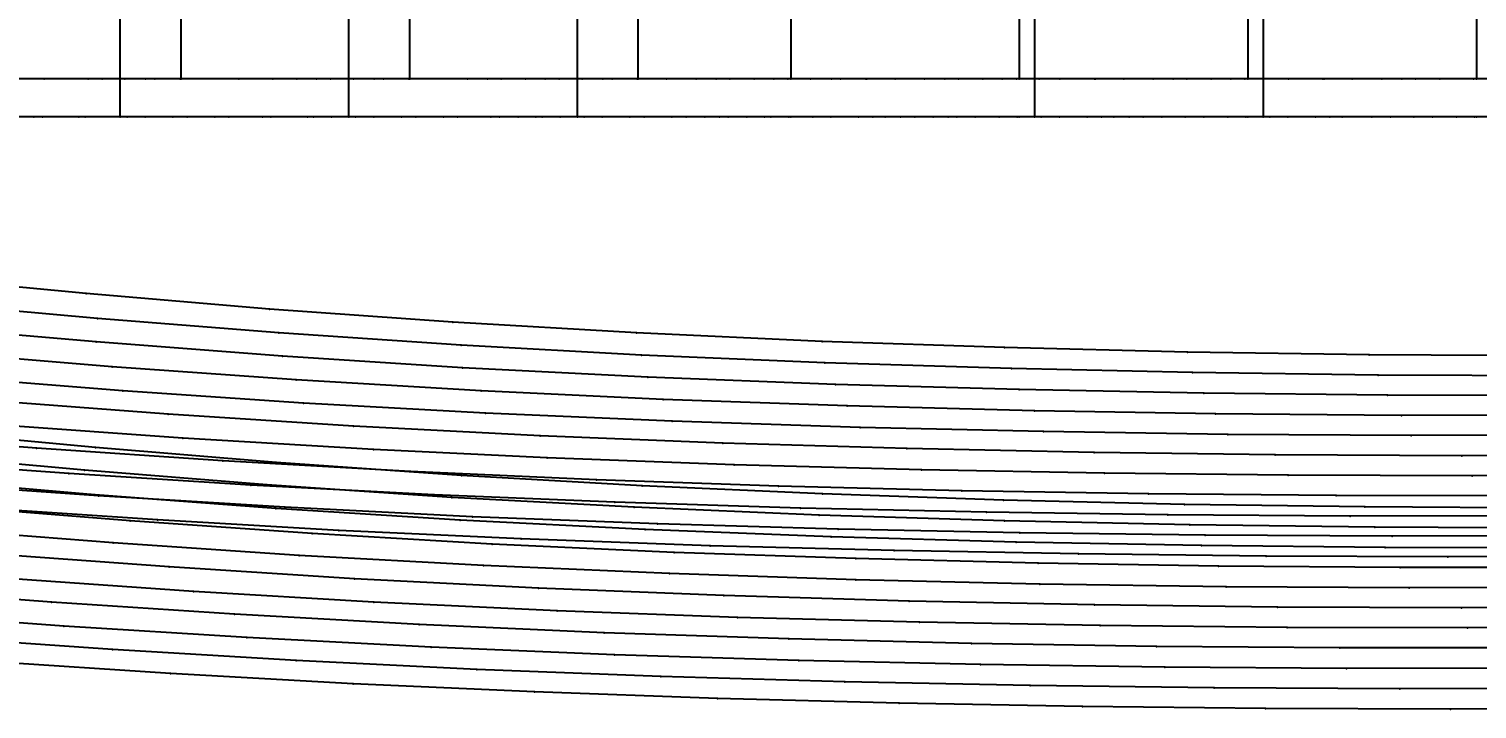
# Model space of a CAD drawing. Extents: x -2408 to 1029, y -526 to 2095.
# Drawn here: x -827.6 to -706.9, y 1328.5 to 1385.1 of the extents above; entities that cross this region are included whole.
import ezdxf

# ---------------------------------------------------------------- set-up
doc = ezdxf.new("R2010")
doc.units = 0

# ---------------------------------------------------------------- blocks, each defined once
blk = doc.blocks.new('-30')
at = {"layer": '1'}
blk.add_lwpolyline([(225.663458, 640.993118), (210.425889, 640.993118), (194.876315, 640.993118), (179.795567, 640.993118), (164.491203, 640.993118), (148.894386, 640.993118), (148.894386, 667.858505)], dxfattribs=at)
at = {"layer": '14'}
blk.add_lwpolyline([(234.984515, 644.168091), (218.752547, 644.168091), (203.363272, 644.168091), (187.38949, 644.168091), (170.835396, 644.168091), (153.97439, 644.168091), (153.97439, 667.79007)], dxfattribs=at)
at = {"layer": '2'}
for p in [(153.97439, 644.168091), (148.894386, 640.993118)]:
    blk.add_point(p, dxfattribs=at)
at = {"layer": '3'}
for p in [(170.835396, 644.168091), (187.38949, 644.168091), (203.363272, 644.168091), (218.752547, 644.168091), (164.491203, 640.993118), (179.795567, 640.993118), (194.876315, 640.993118), (210.425889, 640.993118)]:
    blk.add_point(p, dxfattribs=at)
blk = doc.blocks.new(' -30')
at = {"layer": '1'}
blk.add_lwpolyline([(-46.98648, 922.420731), (-62.169353, 920.997894), (-77.205471, 919.740092), (-92.200495, 918.670787), (-107.263969, 917.80739), (-122.337368, 917.127779), (-137.399432, 916.603183), (-153.063196, 916.222007), (-168.182684, 916.006579), (-184.046402, 915.898361), (-184.074268, 915.898438), (-199.938067, 916.004481), (-214.971179, 916.217039), (-230.058452, 916.580001), (-245.141658, 917.098852), (-260.166828, 917.769134), (-275.234338, 918.624536), (-290.688383, 919.721853), (-305.728339, 920.97651), (-320.933019, 922.392988)], dxfattribs=at)
at = {"layer": '14'}
blk.add_lwpolyline([(-46.092948, 935.272004), (-61.414536, 933.816243), (-76.664402, 932.52245), (-91.927384, 931.415126), (-107.365219, 930.517209), (-122.837829, 929.817914), (-138.044634, 929.296394), (-153.318469, 928.91942), (-168.467914, 928.682897), (-184.047356, 928.598633), (-184.047356, 928.598633), (-199.59272, 928.680167), (-214.717166, 928.914504), (-229.973089, 929.289697), (-245.16976, 929.809888), (-260.640927, 930.508343), (-275.965086, 931.398015), (-291.241824, 932.504552), (-306.505752, 933.796136), (-321.802467, 935.240728)], dxfattribs=at)
at = {"layer": '3'}
for p in [(-306.505752, 933.796136), (-291.241824, 932.504552), (-275.965086, 931.398015), (-260.640927, 930.508343), (-245.16976, 929.809888), (-229.973089, 929.289697), (-214.717166, 928.914504), (-199.59272, 928.680167), (-305.728339, 920.97651), (-290.688383, 919.721853), (-275.234338, 918.624536), (-260.166828, 917.769134), (-245.141658, 917.098852), (-230.058452, 916.580001), (-214.971179, 916.217039), (-199.938067, 916.004481)]:
    blk.add_point(p, dxfattribs=at)
blk = doc.blocks.new('-31')
at = {"layer": '1'}
blk.add_lwpolyline([(256.711458, 640.993118), (241.213028, 640.993118), (225.663458, 640.993118), (210.425889, 640.993118), (194.876315, 640.993118), (179.795567, 640.993118), (164.491203, 640.993118), (148.894386, 640.993118), (148.894386, 667.858505)], dxfattribs=at)
at = {"layer": '14'}
blk.add_lwpolyline([(249.224637, 644.168091), (234.984515, 644.168091), (218.752547, 644.168091), (203.363272, 644.168091), (187.38949, 644.168091), (170.835396, 644.168091), (153.97439, 644.168091), (153.97439, 667.79007)], dxfattribs=at)
at = {"layer": '2'}
for p in [(153.97439, 644.168091), (148.894386, 640.993118)]:
    blk.add_point(p, dxfattribs=at)
at = {"layer": '3'}
for p in [(170.835396, 644.168091), (187.38949, 644.168091), (203.363272, 644.168091), (218.752547, 644.168091), (234.984515, 644.168091), (164.491203, 640.993118), (179.795567, 640.993118), (194.876315, 640.993118), (210.425889, 640.993118), (225.663458, 640.993118), (241.213028, 640.993118)]:
    blk.add_point(p, dxfattribs=at)
blk = doc.blocks.new(' -31')
at = {"layer": '1'}
blk.add_lwpolyline([(-46.493921, 920.393102), (-61.572107, 919.043186), (-76.619964, 917.846516), (-92.136863, 916.803973), (-107.210379, 916.000315), (-122.478068, 915.366588), (-137.565771, 914.888206), (-152.719418, 914.558583), (-168.281208, 914.372055), (-184.086952, 914.298553), (-184.086952, 914.298553), (-199.963252, 914.370587), (-215.375675, 914.554072), (-230.820305, 914.890663), (-246.261205, 915.384291), (-261.705159, 916.032831), (-276.885972, 916.854244), (-292.298716, 917.902918), (-307.491762, 919.119407), (-322.87845, 920.501598)], dxfattribs=at)
at = {"layer": '14'}
blk.add_lwpolyline([(-46.339933, 933.166615), (-61.499473, 931.795298), (-76.583279, 930.582744), (-91.894587, 929.541931), (-106.931192, 928.727872), (-122.199121, 928.085378), (-137.775776, 927.593505), (-152.883698, 927.257584), (-168.372823, 927.050214), (-184.047356, 926.998444), (-184.047356, 926.998444), (-199.687344, 927.047208), (-215.150567, 927.252064), (-230.240265, 927.585927), (-245.805788, 928.076104), (-261.071262, 928.717405), (-276.114991, 929.530822), (-291.313492, 930.56262), (-306.410991, 931.773332), (-321.54403, 933.134551)], dxfattribs=at)
at = {"layer": '3'}
for p in [(-306.410991, 931.773332), (-291.313492, 930.56262), (-276.114991, 929.530822), (-261.071262, 928.717405), (-245.805788, 928.076104), (-230.240265, 927.585927), (-215.150567, 927.252064), (-199.687344, 927.047208), (-307.491762, 919.119407), (-292.298716, 917.902918), (-276.885972, 916.854244), (-261.705159, 916.032831), (-246.261205, 915.384291), (-230.820305, 914.890663), (-215.375675, 914.554072), (-199.963252, 914.370587)]:
    blk.add_point(p, dxfattribs=at)
blk = doc.blocks.new('-32')
at = {"layer": '1'}
blk.add_lwpolyline([(272.261036, 640.993118), (256.711458, 640.993118), (241.213028, 640.993118), (225.663458, 640.993118), (210.425889, 640.993118), (194.876315, 640.993118), (179.795567, 640.993118), (164.491203, 640.993118), (148.894386, 640.993118), (148.894386, 667.858505)], dxfattribs=at)
at = {"layer": '14'}
blk.add_lwpolyline([(268.186773, 644.168091), (249.224637, 644.168091), (234.984515, 644.168091), (218.752547, 644.168091), (203.363272, 644.168091), (187.38949, 644.168091), (170.835396, 644.168091), (153.97439, 644.168091), (153.97439, 667.79007)], dxfattribs=at)
at = {"layer": '2'}
for p in [(153.97439, 644.168091), (148.894386, 640.993118)]:
    blk.add_point(p, dxfattribs=at)
at = {"layer": '3'}
for p in [(170.835396, 644.168091), (187.38949, 644.168091), (203.363272, 644.168091), (218.752547, 644.168091), (234.984515, 644.168091), (249.224637, 644.168091), (164.491203, 640.993118), (179.795567, 640.993118), (194.876315, 640.993118), (210.425889, 640.993118), (225.663458, 640.993118), (241.213028, 640.993118), (256.711458, 640.993118)]:
    blk.add_point(p, dxfattribs=at)
blk = doc.blocks.new(' -32')
at = {"layer": '1'}
blk.add_lwpolyline([(-45.88647, 918.397328), (-60.859108, 917.114579), (-76.249028, 915.952396), (-91.588529, 914.980765), (-107.002695, 914.212389), (-122.425182, 913.622015), (-137.838376, 913.177954), (-153.26878, 912.883524), (-168.495711, 912.737804), (-184.061375, 912.698288), (-184.061375, 912.698288), (-199.962922, 912.737573), (-215.258527, 912.885019), (-230.699154, 913.181996), (-246.136612, 913.630204), (-261.623803, 914.227913), (-277.047884, 915.003424), (-292.418725, 915.98512), (-307.818458, 917.153823), (-323.243092, 918.477479)], dxfattribs=at)
at = {"layer": '14'}
blk.add_lwpolyline([(-46.199172, 931.124613), (-61.159001, 929.831944), (-76.686469, 928.649492), (-91.799121, 927.689282), (-107.237239, 926.91538), (-122.846364, 926.31506), (-138.127724, 925.880585), (-153.461313, 925.582082), (-168.67062, 925.416402), (-184.047356, 925.398254), (-184.047356, 925.398254), (-199.764138, 925.415592), (-215.064354, 925.583533), (-230.450975, 925.885648), (-245.766268, 926.324945), (-261.398688, 926.931507), (-276.853012, 927.713052), (-291.848539, 928.672748), (-307.389391, 929.860784), (-322.967322, 931.208796)], dxfattribs=at)
at = {"layer": '3'}
for p in [(-307.389391, 929.860784), (-291.848539, 928.672748), (-276.853012, 927.713052), (-261.398688, 926.931507), (-245.766268, 926.324945), (-230.450975, 925.885648), (-215.064354, 925.583533), (-199.764138, 925.415592), (-307.818458, 917.153823), (-292.418725, 915.98512), (-277.047884, 915.003424), (-261.623803, 914.227913), (-246.136612, 913.630204), (-230.699154, 913.181996), (-215.258527, 912.885019), (-199.962922, 912.737573)]:
    blk.add_point(p, dxfattribs=at)
blk = doc.blocks.new('-33')
at = {"layer": '1'}
blk.add_lwpolyline([(287.81953, 640.993118), (272.261036, 640.993118), (256.711458, 640.993118), (241.213028, 640.993118), (225.663458, 640.993118), (210.425889, 640.993118), (194.876315, 640.993118), (179.795567, 640.993118), (164.491203, 640.993118), (148.894386, 640.993118)], dxfattribs=at)
at = {"layer": '14'}
blk.add_lwpolyline([(284.36407, 644.168091), (268.186773, 644.168091), (249.224637, 644.168091), (234.984515, 644.168091), (218.752547, 644.168091), (203.363272, 644.168091), (187.38949, 644.168091), (170.835396, 644.168091), (153.97439, 644.168091)], dxfattribs=at)
at = {"layer": '3'}
for p in [(170.835396, 644.168091), (187.38949, 644.168091), (203.363272, 644.168091), (218.752547, 644.168091), (234.984515, 644.168091), (249.224637, 644.168091), (268.186773, 644.168091), (164.491203, 640.993118), (179.795567, 640.993118), (194.876315, 640.993118), (210.425889, 640.993118), (225.663458, 640.993118), (241.213028, 640.993118), (256.711458, 640.993118), (272.261036, 640.993118)]:
    blk.add_point(p, dxfattribs=at)
blk = doc.blocks.new(' -33')
at = {"layer": '1'}
blk.add_lwpolyline([(-46.61768, 916.304625), (-62.01489, 915.05757), (-77.176336, 913.98838), (-92.187636, 913.108409), (-107.370381, 912.411744), (-122.542306, 911.879728), (-137.736157, 911.482347), (-152.932617, 911.226068), (-168.043829, 911.109881), (-184.035473, 911.098022), (-184.035473, 911.098022), (-199.560304, 911.104702), (-214.695056, 911.214872), (-229.713963, 911.461238), (-244.911545, 911.851821), (-260.047911, 912.375349), (-275.234598, 913.063803), (-290.241443, 913.935448), (-305.407017, 914.996646), (-320.691927, 916.223201)], dxfattribs=at)
at = {"layer": '14'}
blk.add_lwpolyline([(-45.615075, 929.143712), (-61.002853, 927.87232), (-76.308229, 926.767637), (-91.848563, 925.843836), (-107.023669, 925.137568), (-122.364776, 924.591161), (-137.982656, 924.18576), (-153.09931, 923.925015), (-168.617599, 923.787093), (-184.047356, 923.798065), (-184.047356, 923.798065), (-199.442512, 923.783658), (-214.933856, 923.91853), (-230.030932, 924.176649), (-245.635748, 924.579705), (-260.97185, 925.124213), (-276.150732, 925.829053), (-291.56984, 926.743353), (-306.888711, 927.846221), (-322.24732, 929.109205)], dxfattribs=at)
at = {"layer": '3'}
for p in [(-306.888711, 927.846221), (-291.56984, 926.743353), (-276.150732, 925.829053), (-260.97185, 925.124213), (-245.635748, 924.579705), (-230.030932, 924.176649), (-214.933856, 923.91853), (-199.442512, 923.783658), (-305.407017, 914.996646), (-290.241443, 913.935448), (-275.234598, 913.063803), (-260.047911, 912.375349), (-244.911545, 911.851821), (-229.713963, 911.461238), (-214.695056, 911.214872), (-199.560304, 911.104702)]:
    blk.add_point(p, dxfattribs=at)
blk = doc.blocks.new('-34')
at = {"layer": '1'}
blk.add_lwpolyline([(303.369102, 640.993118), (287.81953, 640.993118), (272.261036, 640.993118), (256.711458, 640.993118), (241.213028, 640.993118), (225.663458, 640.993118), (210.425889, 640.993118), (194.876315, 640.993118), (179.795567, 640.993118), (164.491203, 640.993118)], dxfattribs=at)
at = {"layer": '14'}
blk.add_lwpolyline([(316.027399, 644.168091), (299.78435, 644.168091), (284.36407, 644.168091), (268.186773, 644.168091), (249.224637, 644.168091), (234.984515, 644.168091), (218.752547, 644.168091), (203.363272, 644.168091), (187.38949, 644.168091), (170.835396, 644.168091)], dxfattribs=at)
at = {"layer": '3'}
for p in [(187.38949, 644.168091), (203.363272, 644.168091), (218.752547, 644.168091), (234.984515, 644.168091), (249.224637, 644.168091), (268.186773, 644.168091), (284.36407, 644.168091), (299.78435, 644.168091), (179.795567, 640.993118), (194.876315, 640.993118), (210.425889, 640.993118), (225.663458, 640.993118), (241.213028, 640.993118), (256.711458, 640.993118), (272.261036, 640.993118), (287.81953, 640.993118)]:
    blk.add_point(p, dxfattribs=at)
blk = doc.blocks.new(' -34')
at = {"layer": '1'}
blk.add_lwpolyline([(-46.832805, 914.287485), (-62.019091, 913.117373), (-77.21644, 912.104717), (-92.353479, 911.275165), (-107.570233, 910.629647), (-122.678575, 910.145132), (-137.905092, 909.786411), (-153.296749, 909.562998), (-168.46217, 909.479386), (-184.012451, 909.49791), (-184.012451, 909.49791), (-199.658235, 909.475968), (-214.896668, 909.557674), (-230.427762, 909.782645), (-245.767545, 910.145196), (-261.292611, 910.647728), (-276.811044, 911.316051), (-292.17174, 912.170163), (-307.669687, 913.215218), (-322.673009, 914.382545)], dxfattribs=at)
at = {"layer": '14'}
blk.add_lwpolyline([(-46.581734, 927.050923), (-61.031049, 925.917296), (-76.077343, 924.891031), (-91.358701, 924.039404), (-106.910165, 923.365122), (-122.582563, 922.852771), (-137.891952, 922.494479), (-153.272511, 922.263855), (-168.58151, 922.159106), (-184.047356, 922.197876), (-184.047356, 922.197876), (-199.478289, 922.155447), (-214.760284, 922.256951), (-230.120326, 922.484644), (-245.41609, 922.840358), (-261.082202, 923.350452), (-276.636184, 924.022929), (-291.791546, 924.864889), (-306.850963, 925.889206), (-321.900271, 927.067712)], dxfattribs=at)
at = {"layer": '3'}
for p in [(-306.850963, 925.889206), (-291.791546, 924.864889), (-276.636184, 924.022929), (-261.082202, 923.350452), (-245.41609, 922.840358), (-230.120326, 922.484644), (-214.760284, 922.256951), (-199.478289, 922.155447), (-307.669687, 913.215218), (-292.17174, 912.170163), (-276.811044, 911.316051), (-261.292611, 910.647728), (-245.767545, 910.145196), (-230.427762, 909.782645), (-214.896668, 909.557674), (-199.658235, 909.475968)]:
    blk.add_point(p, dxfattribs=at)
blk = doc.blocks.new('-35')
at = {"layer": '1'}
blk.add_lwpolyline([(334.456517, 640.993118), (318.906934, 640.993118), (303.369102, 640.993118), (287.81953, 640.993118), (272.261036, 640.993118), (256.711458, 640.993118), (241.213028, 640.993118), (225.663458, 640.993118), (210.425889, 640.993118), (194.876315, 640.993118)], dxfattribs=at)
at = {"layer": '14'}
blk.add_lwpolyline([(331.91081, 644.168091), (316.027399, 644.168091), (299.78435, 644.168091), (284.36407, 644.168091), (268.186773, 644.168091), (249.224637, 644.168091), (234.984515, 644.168091), (218.752547, 644.168091), (203.363272, 644.168091), (187.38949, 644.168091)], dxfattribs=at)
at = {"layer": '3'}
for p in [(203.363272, 644.168091), (218.752547, 644.168091), (234.984515, 644.168091), (249.224637, 644.168091), (268.186773, 644.168091), (284.36407, 644.168091), (299.78435, 644.168091), (316.027399, 644.168091), (210.425889, 640.993118), (225.663458, 640.993118), (241.213028, 640.993118), (256.711458, 640.993118), (272.261036, 640.993118), (287.81953, 640.993118), (303.369102, 640.993118), (318.906934, 640.993118)]:
    blk.add_point(p, dxfattribs=at)
blk = doc.blocks.new(' -35')
at = {"layer": '1'}
blk.add_lwpolyline([(-46.565287, 912.319465), (-61.807496, 911.199641), (-76.808087, 910.258563), (-92.071399, 909.476472), (-107.196256, 908.87852), (-122.494073, 908.426062), (-137.774086, 908.100987), (-153.145767, 907.908955), (-168.352186, 907.852574), (-184.046021, 907.897415), (-184.007549, 907.897491), (-199.53491, 907.848851), (-214.8672, 907.901487), (-230.101982, 908.087931), (-245.560677, 908.41424), (-261.00138, 908.870145), (-276.451107, 909.482685), (-291.799817, 910.27427), (-307.231155, 911.249734), (-322.247475, 912.358137)], dxfattribs=at)
at = {"layer": '14'}
blk.add_lwpolyline([(-45.099253, 925.179927), (-60.541408, 924.017085), (-75.99377, 923.020384), (-91.675127, 922.207711), (-106.895291, 921.598181), (-122.23912, 921.136723), (-137.854623, 920.806728), (-152.969878, 920.610716), (-168.561992, 920.532413), (-184.047356, 920.597687), (-184.047356, 920.597687), (-199.497536, 920.528545), (-215.061828, 920.60332), (-230.156451, 920.796217), (-245.757363, 921.123319), (-261.094105, 921.582282), (-276.315237, 922.189722), (-291.865827, 922.992552), (-307.331555, 923.986954), (-322.787331, 925.146208)], dxfattribs=at)
at = {"layer": '3'}
for p in [(-307.331555, 923.986954), (-291.865827, 922.992552), (-276.315237, 922.189722), (-261.094105, 921.582282), (-245.757363, 921.123319), (-230.156451, 920.796217), (-215.061828, 920.60332), (-199.497536, 920.528545), (-307.231155, 911.249734), (-291.799817, 910.27427), (-276.451107, 909.482685), (-261.00138, 908.870145), (-245.560677, 908.41424), (-230.101982, 908.087931), (-214.8672, 907.901487), (-199.53491, 907.848851)]:
    blk.add_point(p, dxfattribs=at)
blk = doc.blocks.new('-36')
at = {"layer": '1'}
blk.add_lwpolyline([(350.006083, 640.993118), (334.456517, 640.993118), (318.906934, 640.993118), (303.369102, 640.993118), (287.81953, 640.993118), (272.261036, 640.993118), (256.711458, 640.993118), (241.213028, 640.993118), (225.663458, 640.993118), (210.425889, 640.993118)], dxfattribs=at)
at = {"layer": '14'}
blk.add_lwpolyline([(346.829819, 644.168091), (331.91081, 644.168091), (316.027399, 644.168091), (299.78435, 644.168091), (284.36407, 644.168091), (268.186773, 644.168091), (249.224637, 644.168091), (234.984515, 644.168091), (218.752547, 644.168091), (203.363272, 644.168091)], dxfattribs=at)
at = {"layer": '3'}
for p in [(218.752547, 644.168091), (234.984515, 644.168091), (249.224637, 644.168091), (268.186773, 644.168091), (284.36407, 644.168091), (299.78435, 644.168091), (316.027399, 644.168091), (331.91081, 644.168091), (225.663458, 640.993118), (241.213028, 640.993118), (256.711458, 640.993118), (272.261036, 640.993118), (287.81953, 640.993118), (303.369102, 640.993118), (318.906934, 640.993118), (334.456517, 640.993118)]:
    blk.add_point(p, dxfattribs=at)
blk = doc.blocks.new(' -36')
at = {"layer": '1'}
blk.add_lwpolyline([(-45.412518, 910.43988), (-60.922781, 909.345475), (-76.188734, 908.436381), (-91.758054, 907.688403), (-107.040549, 907.127508), (-122.547447, 906.707099), (-137.837701, 906.41608), (-153.129541, 906.255611), (-168.307947, 906.226378), (-184.045563, 906.297302), (-183.987007, 906.297607), (-199.867201, 906.222146), (-214.899194, 906.247863), (-230.504272, 906.409899), (-245.550474, 906.695297), (-260.708266, 907.103071), (-275.74703, 907.648938), (-291.02618, 908.373605), (-306.049156, 909.256117), (-321.123961, 910.304146)], dxfattribs=at)
at = {"layer": '14'}
blk.add_lwpolyline([(-45.791009, 923.151527), (-60.919749, 922.072863), (-76.05752, 921.156435), (-91.414875, 920.414455), (-106.977524, 919.836891), (-122.618398, 919.408825), (-137.869685, 919.122493), (-153.219026, 918.955266), (-168.558692, 918.906939), (-184.047356, 918.997421), (-184.047356, 918.997421), (-199.50061, 918.902875), (-214.81249, 918.947515), (-230.140305, 919.111343), (-245.376549, 919.394593), (-261.009089, 919.819827), (-276.571459, 920.394944), (-291.071047, 921.088135), (-306.943461, 922.040831), (-322.085356, 923.116351)], dxfattribs=at)
at = {"layer": '3'}
for p in [(-306.943461, 922.040831), (-291.071047, 921.088135), (-276.571459, 920.394944), (-261.009089, 919.819827), (-245.376549, 919.394593), (-230.140305, 919.111343), (-214.81249, 918.947515), (-199.50061, 918.902875), (-306.049156, 909.256117), (-291.02618, 908.373605), (-275.74703, 907.648938), (-260.708266, 907.103071), (-245.550474, 906.695297), (-230.504272, 906.409899), (-214.899194, 906.247863), (-199.867201, 906.222146)]:
    blk.add_point(p, dxfattribs=at)
blk = doc.blocks.new('-37')
at = {"layer": '1'}
blk.add_lwpolyline([(365.049252, 640.993118), (357.174568, 640.993118), (350.006083, 640.993118), (334.456517, 640.993118), (318.906934, 640.993118), (303.369102, 640.993118), (287.81953, 640.993118), (272.261036, 640.993118), (256.711458, 640.993118), (241.213028, 640.993118), (225.663458, 640.993118)], dxfattribs=at)
at = {"layer": '14'}
blk.add_lwpolyline([(235.053567, 705.890045), (250.181366, 705.890045), (265.227696, 705.890045), (280.355501, 705.890045), (295.359099, 705.890045), (310.486899, 705.890045), (325.525593, 705.890045), (341.212116, 705.890045), (357.174568, 705.890045), (357.174568, 705.890045), (357.174568, 690.948372), (357.174568, 675.75178), (357.174568, 660.385007), (357.174568, 644.168091), (357.174568, 644.168091), (346.829819, 644.168091), (331.91081, 644.168091), (316.027399, 644.168091), (299.78435, 644.168091), (284.36407, 644.168091), (268.186773, 644.168091), (249.224637, 644.168091), (234.984515, 644.168091)], dxfattribs=at)
at = {"layer": '2'}
blk.add_point((357.174568, 644.168091), dxfattribs=at)
at = {"layer": '3'}
for p in [(249.224637, 644.168091), (268.186773, 644.168091), (284.36407, 644.168091), (299.78435, 644.168091), (316.027399, 644.168091), (331.91081, 644.168091), (346.829819, 644.168091), (357.174568, 644.168091), (241.213028, 640.993118), (256.711458, 640.993118), (272.261036, 640.993118), (287.81953, 640.993118), (303.369102, 640.993118), (318.906934, 640.993118), (334.456517, 640.993118), (350.006083, 640.993118), (357.174568, 640.993118)]:
    blk.add_point(p, dxfattribs=at)
at = {"layer": '4'}
for p in [(357.174568, 644.168091), (357.174568, 640.993118)]:
    blk.add_point(p, dxfattribs=at)
blk = doc.blocks.new(' -37')
at = {"layer": '1'}
blk.add_lwpolyline([(-60.863939, 907.45052), (-76.192555, 906.592417), (-91.529829, 905.905755), (-106.526015, 905.393559), (-122.442326, 904.997173), (-137.300377, 904.743644), (-153.220751, 904.604897), (-168.169346, 904.601247), (-184.04583, 904.696655), (-183.96656, 904.697189), (-199.509102, 904.598301), (-214.7639, 904.59662), (-230.042757, 904.723089), (-245.459677, 904.980259), (-260.667258, 905.352559), (-276.077418, 905.870353), (-291.481155, 906.553866), (-306.876367, 907.41031), (-322.135864, 908.427753), (-337.503594, 909.596445)], dxfattribs=at)
at = {"layer": '14'}
blk.add_lwpolyline([(-60.743267, 920.182351), (-75.782494, 919.324538), (-91.259002, 918.626357), (-106.444216, 918.102362), (-121.733901, 917.71492), (-137.317545, 917.449799), (-152.973728, 917.306), (-168.57124, 917.282788), (-184.047356, 917.397232), (-184.047356, 917.397232), (-199.487877, 917.278543), (-215.056839, 917.297805), (-230.690727, 917.437925), (-246.258611, 917.699673), (-261.53958, 918.084109), (-276.723469, 918.605447), (-292.207306, 919.30131), (-307.850405, 920.194893), (-323.3798, 921.253687), (-338.95612, 922.455209)], dxfattribs=at)
at = {"layer": '3'}
for p in [(-323.3798, 921.253687), (-307.850405, 920.194893), (-292.207306, 919.30131), (-276.723469, 918.605447), (-261.53958, 918.084109), (-246.258611, 917.699673), (-230.690727, 917.437925), (-215.056839, 917.297805), (-322.135864, 908.427753), (-306.876367, 907.41031), (-291.481155, 906.553866), (-276.077418, 905.870353), (-260.667258, 905.352559), (-245.459677, 904.980259), (-230.042757, 904.723089), (-214.7639, 904.59662)]:
    blk.add_point(p, dxfattribs=at)
blk = doc.blocks.new('-38')
at = {"layer": '1'}
blk.add_lwpolyline([(377.494583, 640.993118), (365.049252, 640.993118), (357.174568, 640.993118), (350.006083, 640.993118), (334.456517, 640.993118), (318.906934, 640.993118), (303.369102, 640.993118), (287.81953, 640.993118), (272.261036, 640.993118), (256.711458, 640.993118), (241.213028, 640.993118)], dxfattribs=at)
at = {"layer": '14'}
blk.add_lwpolyline([(250.181366, 705.890045), (265.227696, 705.890045), (280.355501, 705.890045), (295.359099, 705.890045), (310.486899, 705.890045), (325.525593, 705.890045), (341.212116, 705.890045), (357.174568, 705.890045), (357.174568, 705.890045), (357.174568, 690.948372), (357.174568, 675.75178), (357.174568, 660.385007), (357.174568, 644.168091), (357.174568, 644.168091), (346.829819, 644.168091), (331.91081, 644.168091), (316.027399, 644.168091), (299.78435, 644.168091), (284.36407, 644.168091), (268.186773, 644.168091), (249.224637, 644.168091)], dxfattribs=at)
at = {"layer": '2'}
blk.add_point((357.174568, 644.168091), dxfattribs=at)
at = {"layer": '3'}
for p in [(268.186773, 644.168091), (284.36407, 644.168091), (299.78435, 644.168091), (316.027399, 644.168091), (331.91081, 644.168091), (346.829819, 644.168091), (357.174568, 644.168091), (256.711458, 640.993118), (272.261036, 640.993118), (287.81953, 640.993118), (303.369102, 640.993118), (318.906934, 640.993118), (334.456517, 640.993118), (350.006083, 640.993118), (357.174568, 640.993118), (365.049252, 640.993118)]:
    blk.add_point(p, dxfattribs=at)
at = {"layer": '4'}
for p in [(357.174568, 644.168091), (357.174568, 640.993118)]:
    blk.add_point(p, dxfattribs=at)
blk = doc.blocks.new(' -38')
at = {"layer": '1'}
blk.add_lwpolyline([(-61.198361, 905.54693), (-76.478171, 904.74749), (-91.894362, 904.110273), (-107.28555, 903.63106), (-122.710982, 903.285736), (-137.822531, 903.060963), (-153.25125, 902.956335), (-168.509522, 902.978521), (-184.045391, 903.096237), (-183.94804, 903.097), (-199.804087, 902.973026), (-215.057594, 902.948504), (-230.192646, 903.048387), (-245.571293, 903.275358), (-260.691583, 903.612186), (-276.064375, 904.087584), (-291.336008, 904.714934), (-306.695468, 905.514461), (-321.950572, 906.479049), (-337.290448, 907.593609)], dxfattribs=at)
at = {"layer": '14'}
blk.add_lwpolyline([(-61.471715, 918.252465), (-76.88532, 917.438952), (-91.954189, 916.816405), (-107.426842, 916.331711), (-122.943291, 915.983638), (-138.052843, 915.764713), (-153.295465, 915.656275), (-168.59928, 915.659886), (-184.047356, 915.797043), (-184.047356, 915.797043), (-199.4597, 915.655474), (-214.735102, 915.647796), (-229.955349, 915.752441), (-245.04861, 915.967862), (-260.554833, 916.312619), (-276.024567, 916.794323), (-291.098525, 917.414303), (-306.372308, 918.217006), (-321.532684, 919.181611), (-336.684533, 920.284424)], dxfattribs=at)
at = {"layer": '3'}
for p in [(-321.532684, 919.181611), (-306.372308, 918.217006), (-291.098525, 917.414303), (-276.024567, 916.794323), (-260.554833, 916.312619), (-245.04861, 915.967862), (-229.955349, 915.752441), (-214.735102, 915.647796), (-321.950572, 906.479049), (-306.695468, 905.514461), (-291.336008, 904.714934), (-276.064375, 904.087584), (-260.691583, 903.612186), (-245.571293, 903.275358), (-230.192646, 903.048387), (-215.057594, 902.948504)]:
    blk.add_point(p, dxfattribs=at)
blk = doc.blocks.new('-39')
at = {"layer": '1'}
blk.add_lwpolyline([(269.894647, 710.970078), (285.173326, 710.970078), (300.627016, 710.970078), (315.905698, 710.970078), (331.144233, 710.970078), (346.422912, 710.970078), (357.174568, 710.970078), (361.592624, 710.970078), (377.494583, 710.970078), (377.494583, 702.757006), (377.494583, 687.830147), (377.494583, 672.819426), (377.494583, 657.302), (377.494583, 640.993118), (365.049252, 640.993118), (357.174568, 640.993118), (350.006083, 640.993118), (334.456517, 640.993118), (318.906934, 640.993118), (303.369102, 640.993118), (287.81953, 640.993118), (272.261036, 640.993118)], dxfattribs=at)
at = {"layer": '14'}
blk.add_lwpolyline([(265.227696, 705.890045), (280.355501, 705.890045), (295.359099, 705.890045), (310.486899, 705.890045), (325.525593, 705.890045), (341.212116, 705.890045), (357.174568, 705.890045), (357.174568, 705.890045), (357.174568, 690.948372), (357.174568, 675.75178), (357.174568, 660.385007), (357.174568, 644.168091), (357.174568, 644.168091), (346.829819, 644.168091), (331.91081, 644.168091), (316.027399, 644.168091), (299.78435, 644.168091), (284.36407, 644.168091), (268.186773, 644.168091)], dxfattribs=at)
at = {"layer": '2'}
for p in [(357.174568, 644.168091), (377.494583, 640.993118)]:
    blk.add_point(p, dxfattribs=at)
at = {"layer": '3'}
for p in [(284.36407, 644.168091), (299.78435, 644.168091), (316.027399, 644.168091), (331.91081, 644.168091), (346.829819, 644.168091), (357.174568, 644.168091), (287.81953, 640.993118), (303.369102, 640.993118), (318.906934, 640.993118), (334.456517, 640.993118), (350.006083, 640.993118), (357.174568, 640.993118), (365.049252, 640.993118)]:
    blk.add_point(p, dxfattribs=at)
at = {"layer": '4'}
for p in [(357.174568, 644.168091), (357.174568, 640.993118)]:
    blk.add_point(p, dxfattribs=at)
blk = doc.blocks.new(' -39')
at = {"layer": '1'}
blk.add_lwpolyline([(-61.887216, 903.640983), (-77.043015, 902.9045), (-92.062363, 902.332166), (-107.229754, 901.898197), (-122.720984, 901.584048), (-137.893478, 901.3881), (-153.453414, 901.311263), (-168.541841, 901.357225), (-184.045658, 901.495895), (-183.930225, 901.496964), (-199.677776, 901.351716), (-214.842054, 901.302601), (-230.323256, 901.376858), (-245.661867, 901.573951), (-261.103776, 901.886833), (-276.434212, 902.326232), (-291.762844, 902.914187), (-306.82561, 903.652117), (-322.137742, 904.571445), (-337.014581, 905.603083)], dxfattribs=at)
at = {"layer": '14'}
blk.add_lwpolyline([(-60.832369, 916.417871), (-75.842764, 915.667055), (-91.255424, 915.066441), (-106.313921, 914.624392), (-121.465458, 914.307104), (-136.940675, 914.102877), (-152.55203, 914.011987), (-168.225904, 914.035936), (-184.047356, 914.196854), (-184.047356, 914.196854), (-199.832109, 914.03125), (-215.476788, 914.002958), (-231.06513, 914.089778), (-246.52356, 914.290222), (-261.664871, 914.604067), (-276.719893, 915.042975), (-292.136838, 915.640702), (-307.779545, 916.423903), (-323.308506, 917.375761), (-338.829036, 918.472158)], dxfattribs=at)
at = {"layer": '3'}
for p in [(-323.308506, 917.375761), (-307.779545, 916.423903), (-292.136838, 915.640702), (-276.719893, 915.042975), (-261.664871, 914.604067), (-246.52356, 914.290222), (-231.06513, 914.089778), (-215.476788, 914.002958), (-322.137742, 904.571445), (-306.82561, 903.652117), (-291.762844, 902.914187), (-276.434212, 902.326232), (-261.103776, 901.886833), (-245.661867, 901.573951), (-230.323256, 901.376858), (-214.842054, 901.302601)]:
    blk.add_point(p, dxfattribs=at)
blk = doc.blocks.new('-40')
at = {"layer": '1'}
blk.add_lwpolyline([(285.173326, 710.970078), (300.627016, 710.970078), (315.905698, 710.970078), (331.144233, 710.970078), (346.422912, 710.970078), (357.174568, 710.970078), (361.592624, 710.970078), (377.494583, 710.970078), (377.494583, 702.757006), (377.494583, 687.830147), (377.494583, 672.819426), (377.494583, 657.302), (377.494583, 640.993118), (365.049252, 640.993118), (357.174568, 640.993118), (350.006083, 640.993118), (334.456517, 640.993118), (318.906934, 640.993118), (303.369102, 640.993118), (287.81953, 640.993118)], dxfattribs=at)
at = {"layer": '14'}
blk.add_lwpolyline([(280.355501, 705.890045), (295.359099, 705.890045), (310.486899, 705.890045), (325.525593, 705.890045), (341.212116, 705.890045), (357.174568, 705.890045), (357.174568, 705.890045), (357.174568, 690.948372), (357.174568, 675.75178), (357.174568, 660.385007), (357.174568, 644.168091), (357.174568, 644.168091), (346.829819, 644.168091), (331.91081, 644.168091), (316.027399, 644.168091), (299.78435, 644.168091), (284.36407, 644.168091)], dxfattribs=at)
at = {"layer": '2'}
for p in [(357.174568, 644.168091), (377.494583, 640.993118)]:
    blk.add_point(p, dxfattribs=at)
at = {"layer": '3'}
for p in [(299.78435, 644.168091), (316.027399, 644.168091), (331.91081, 644.168091), (346.829819, 644.168091), (357.174568, 644.168091), (303.369102, 640.993118), (318.906934, 640.993118), (334.456517, 640.993118), (350.006083, 640.993118), (357.174568, 640.993118), (365.049252, 640.993118)]:
    blk.add_point(p, dxfattribs=at)
at = {"layer": '4'}
for p in [(357.174568, 644.168091), (357.174568, 640.993118)]:
    blk.add_point(p, dxfattribs=at)
blk = doc.blocks.new(' -40')
at = {"layer": '1'}
blk.add_lwpolyline([(-61.936624, 901.785496), (-77.0967, 901.096306), (-92.360879, 900.559394), (-107.579503, 900.162781), (-122.850505, 899.885836), (-137.997271, 899.718414), (-153.270541, 899.667159), (-168.291118, 899.733583), (-184.0452, 899.895477), (-183.912659, 899.896851), (-199.709362, 899.729333), (-214.85637, 899.657906), (-230.278708, 899.70681), (-245.541039, 899.874438), (-260.812625, 900.151127), (-275.950485, 900.545395), (-291.204346, 901.081725), (-306.308106, 901.768543), (-321.546946, 902.62877), (-336.777175, 903.632918)], dxfattribs=at)
at = {"layer": '14'}
blk.add_lwpolyline([(-60.303449, 914.586908), (-75.665444, 913.864543), (-91.404999, 913.294914), (-106.742722, 912.88376), (-122.129587, 912.597901), (-137.786465, 912.425783), (-152.937606, 912.366902), (-168.278892, 912.414846), (-184.047356, 912.596664), (-184.047356, 912.596664), (-199.779037, 912.410013), (-215.091359, 912.357645), (-230.219509, 912.412385), (-245.858515, 912.580462), (-261.233991, 912.862601), (-276.567036, 913.270318), (-292.309591, 913.836738), (-307.522967, 914.54807), (-322.626578, 915.419378), (-337.722783, 916.431094)], dxfattribs=at)
at = {"layer": '3'}
for p in [(-322.626578, 915.419378), (-307.522967, 914.54807), (-292.309591, 913.836738), (-276.567036, 913.270318), (-261.233991, 912.862601), (-245.858515, 912.580462), (-230.219509, 912.412385), (-215.091359, 912.357645), (-321.546946, 902.62877), (-306.308106, 901.768543), (-291.204346, 901.081725), (-275.950485, 900.545395), (-260.812625, 900.151127), (-245.541039, 899.874438), (-230.278708, 899.70681), (-214.85637, 899.657906)]:
    blk.add_point(p, dxfattribs=at)

msp = doc.modelspace()

# ---------------------------------------------------------------- block references
at = {"layer": '1'}
for name, p in [('-40', (-1121.252136, 736.820577)), ('-39', (-1102.202113, 736.820577)), ('-38', (-1083.152119, 736.820577)), ('-37', (-1064.102135, 736.820577)), ('-36', (-1045.052109, 736.820577)), ('-35', (-1026.002121, 736.820577)), ('-34', (-1006.952133, 736.820577)), ('-33', (-987.90211, 736.820577)), ('-32', (-968.852116, 736.820575)), ('-31', (-949.80219, 736.820577)), ('-30', (-930.752125, 736.820577)), (' -32', (-514.58038, 429.196867)), (' -34', (-512.877729, 429.098086)), (' -33', (-513.729155, 429.147803)), (' -31', (-515.430888, 429.247568)), (' -30', (-516.281493, 429.297884)), (' -36', (-507.788996, 429.001375)), (' -35', (-508.640982, 429.051384)), (' -38', (-502.699294, 428.903101)), (' -37', (-503.551747, 428.953571)), (' -39', (-498.461818, 428.854057)), (' -40', (-494.224148, 428.804325))]:
    msp.add_blockref(name, p, dxfattribs=at)

doc.saveas('drawing.dxf')
